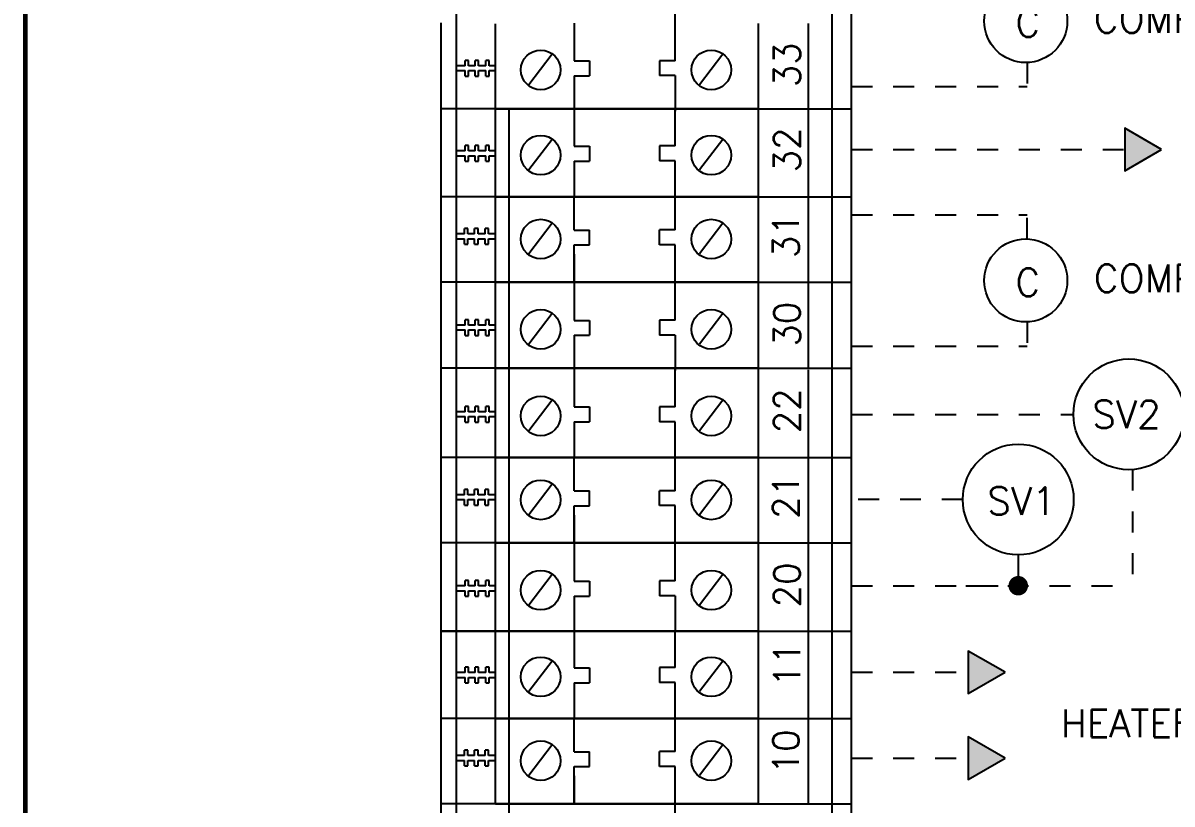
# Model space of a CAD drawing. Extents: x -283 to 170, y -177 to 25.
# Drawn here: x -186.91 to -181.42, y -80.67 to -76.94 of the extents above; entities that cross this region are included whole.
import ezdxf

# ---------------------------------------------------------------- set-up
doc = ezdxf.new("R2010")
doc.units = 0
doc.header["$LTSCALE"] = 0.125
doc.header["$MEASUREMENT"] = 0
doc.linetypes.add('DASHED', pattern=[0.75, 0.5, -0.25])
doc.layers.get('0').update_dxf_attribs({"linetype": 'CONTINUOUS'})
doc.layers.add('ASHADE', color=7, linetype='CONTINUOUS')
doc.layers.add('GREEN', color=83, linetype='DASHED')
doc.styles.get("Standard").update_dxf_attribs({"font": 'simplex.shx', "height": 0.08})

msp = doc.modelspace()

# ---------------------------------------------------------------- hatches: boundary and pattern name
at = {"layer": 'ASHADE', "ltscale": 0.25}
for points in [[(-181.6489, -77.4445), (-181.6489, -77.6477), (-181.473, -77.5461)], [(-182.3956, -79.9427), (-182.3956, -80.1459), (-182.2197, -80.0443)], [(-182.3956, -80.353), (-182.3956, -80.5562), (-182.2197, -80.4546)]]:
    msp.add_hatch(color=256, dxfattribs=at).paths.add_polyline_path(points)

# ---------------------------------------------------------------- linework, layer by layer
for p, q in [((-182.9538, -78.9364), (-182.9538, -74.5995)), ((-182.9538, -80.1826), (-182.9538, -75.8458)), ((-184.8416, -76.109), (-184.8416, -77.3589)), ((-183.0453, -77.7789), (-183.0453, -76.6046)), ((-183.7962, -77.1198), (-183.7962, -76.8062)), ((-184.9138, -78.18), (-184.9138, -76.9405)), ((-184.2774, -76.943), (-184.2774, -77.1232)), ((-183.7962, -77.1223), (-183.7962, -76.943)), ((-184.7985, -77.1459), (-184.8386, -77.1459)), ((-184.7985, -77.1459), (-184.7985, -77.1205)), ((-184.782, -77.1205), (-184.7985, -77.1205)), ((-184.782, -77.1459), (-184.782, -77.1205)), ((-184.7504, -77.1459), (-184.782, -77.1459)), ((-184.734, -77.1205), (-184.7504, -77.1205)), ((-184.7504, -77.1459), (-184.7504, -77.1205)), ((-184.734, -77.1459), (-184.734, -77.1205)), ((-184.7003, -77.1459), (-184.734, -77.1459)), ((-184.7003, -77.1459), (-184.7003, -77.1205)), ((-184.6838, -77.1205), (-184.7003, -77.1205)), ((-184.6838, -77.1459), (-184.6838, -77.1205)), ((-184.6542, -77.1459), (-184.6838, -77.1459)), ((-184.2774, -77.1232), (-184.204, -77.1232)), ((-184.204, -77.1232), (-184.204, -77.1945)), ((-183.8696, -77.1223), (-183.8696, -77.1935)), ((-183.7962, -77.1223), (-183.8696, -77.1223)), ((-184.8386, -77.1691), (-184.7985, -77.1691)), ((-184.7985, -77.1952), (-184.7985, -77.1691)), ((-184.7985, -77.1952), (-184.782, -77.1952)), ((-184.782, -77.1691), (-184.7504, -77.1691)), ((-184.782, -77.1952), (-184.782, -77.1691)), ((-184.7504, -77.1952), (-184.7504, -77.1691)), ((-184.7504, -77.1952), (-184.734, -77.1952)), ((-184.734, -77.1691), (-184.7003, -77.1691)), ((-184.734, -77.1952), (-184.734, -77.1691)), ((-184.7003, -77.1952), (-184.7003, -77.1691)), ((-184.7003, -77.1952), (-184.6838, -77.1952)), ((-184.6838, -77.1952), (-184.6838, -77.1691)), ((-184.6838, -77.1691), (-184.6542, -77.1691)), ((-184.2774, -77.1945), (-184.2774, -77.3651)), ((-184.2774, -77.1945), (-184.204, -77.1945)), ((-183.7962, -77.1935), (-183.8696, -77.1935)), ((-184.9138, -78.1763), (-184.9138, -77.3484)), ((-184.8416, -77.3484), (-184.8416, -78.5984)), ((-184.8416, -77.3484), (-184.8416, -78.1738)), ((-184.8416, -77.3521), (-184.8416, -78.1775)), ((-184.5877, -84.4115), (-184.5877, -77.3521)), ((-184.2774, -77.3501), (-184.2774, -77.5303)), ((-183.7962, -77.5293), (-183.7962, -77.3501)), ((-183.7962, -77.5269), (-183.7962, -77.3521)), ((-183.0453, -77.766), (-183.0453, -77.3484)), ((-183.0453, -78.1763), (-183.0453, -77.3484)), ((-183.0453, -78.18), (-183.0453, -77.3521)), ((-183.0453, -77.7697), (-183.0453, -77.3521)), ((-184.782, -77.5275), (-184.7985, -77.5275)), ((-184.7985, -77.553), (-184.7985, -77.5275)), ((-184.782, -77.553), (-184.782, -77.5275)), ((-184.734, -77.5275), (-184.7504, -77.5275)), ((-184.7504, -77.553), (-184.7504, -77.5275)), ((-184.734, -77.553), (-184.734, -77.5275)), ((-184.6838, -77.5275), (-184.7003, -77.5275)), ((-184.7003, -77.553), (-184.7003, -77.5275)), ((-184.6838, -77.553), (-184.6838, -77.5275)), ((-184.2774, -77.5303), (-184.204, -77.5303)), ((-184.204, -77.5303), (-184.204, -77.6016)), ((-183.7962, -77.5293), (-183.8696, -77.5293)), ((-183.8696, -77.5293), (-183.8696, -77.6006)), ((-184.7985, -77.553), (-184.8386, -77.553)), ((-184.8386, -77.5761), (-184.7985, -77.5761)), ((-184.7985, -77.6022), (-184.7985, -77.5761)), ((-184.7504, -77.553), (-184.782, -77.553)), ((-184.782, -77.6022), (-184.782, -77.5761)), ((-184.782, -77.5761), (-184.7504, -77.5761)), ((-184.7504, -77.6022), (-184.7504, -77.5761)), ((-184.7003, -77.553), (-184.734, -77.553)), ((-184.734, -77.6022), (-184.734, -77.5761)), ((-184.734, -77.5761), (-184.7003, -77.5761)), ((-184.7003, -77.6022), (-184.7003, -77.5761)), ((-184.6542, -77.553), (-184.6838, -77.553)), ((-184.6838, -77.5761), (-184.6542, -77.5761)), ((-184.6838, -77.6022), (-184.6838, -77.5761)), ((-184.7985, -77.6022), (-184.782, -77.6022)), ((-184.7504, -77.6022), (-184.734, -77.6022)), ((-184.7003, -77.6022), (-184.6838, -77.6022)), ((-184.2774, -77.6016), (-184.2774, -77.7721)), ((-184.2774, -77.6016), (-184.204, -77.6016)), ((-183.7962, -77.6006), (-183.8696, -77.6006)), ((-183.7962, -77.9304), (-183.7962, -77.6006)), ((-184.6542, -77.7721), (-184.9138, -77.7721)), ((-184.2774, -77.9314), (-184.2774, -77.7721)), ((-183.1581, -77.7721), (-182.9538, -77.7721)), ((-183.0453, -79.0184), (-183.0453, -77.844)), ((-184.8015, -77.9494), (-184.8416, -77.9494)), ((-184.8416, -77.9726), (-184.8015, -77.9726)), ((-184.785, -77.924), (-184.8015, -77.924)), ((-184.8015, -77.9494), (-184.8015, -77.924)), ((-184.8015, -77.9987), (-184.8015, -77.9726)), ((-184.785, -77.9494), (-184.785, -77.924)), ((-184.7534, -77.9494), (-184.785, -77.9494)), ((-184.785, -77.9987), (-184.785, -77.9726)), ((-184.785, -77.9726), (-184.7534, -77.9726)), ((-184.737, -77.924), (-184.7534, -77.924)), ((-184.7534, -77.9494), (-184.7534, -77.924)), ((-184.7534, -77.9987), (-184.7534, -77.9726)), ((-184.737, -77.9494), (-184.737, -77.924)), ((-184.7033, -77.9494), (-184.737, -77.9494)), ((-184.737, -77.9987), (-184.737, -77.9726)), ((-184.737, -77.9726), (-184.7033, -77.9726)), ((-184.7033, -77.9494), (-184.7033, -77.924)), ((-184.6868, -77.924), (-184.7033, -77.924)), ((-184.7033, -77.9987), (-184.7033, -77.9726)), ((-184.6868, -77.9494), (-184.6868, -77.924)), ((-184.6542, -77.9494), (-184.6868, -77.9494)), ((-184.6868, -77.9987), (-184.6868, -77.9726)), ((-184.6868, -77.9726), (-184.6542, -77.9726)), ((-184.2774, -77.9314), (-184.204, -77.9314)), ((-184.204, -78.0026), (-184.204, -77.9314)), ((-183.7962, -77.9304), (-183.8696, -77.9304)), ((-183.8696, -78.0017), (-183.8696, -77.9304)), ((-184.8015, -77.9987), (-184.785, -77.9987)), ((-184.7534, -77.9987), (-184.737, -77.9987)), ((-184.7033, -77.9987), (-184.6868, -77.9987)), ((-184.2774, -78.18), (-184.2774, -78.0026)), ((-184.2774, -78.0026), (-184.204, -78.0026)), ((-183.7962, -78.0017), (-183.8696, -78.0017)), ((-183.7962, -78.18), (-183.7962, -78.0017)), ((-184.2774, -78.0466), (-184.2774, -78.18)), ((-183.7962, -78.3593), (-183.7962, -78.0457)), ((-184.9138, -79.8483), (-184.9138, -78.18)), ((-184.6542, -78.18), (-184.9138, -78.18)), ((-184.2774, -78.1824), (-184.2774, -78.3627)), ((-183.7962, -78.3617), (-183.7962, -78.1824)), ((-183.1581, -78.18), (-182.9538, -78.18)), ((-184.7985, -78.3853), (-184.7985, -78.3599)), ((-184.782, -78.3599), (-184.7985, -78.3599)), ((-184.782, -78.3853), (-184.782, -78.3599)), ((-184.734, -78.3599), (-184.7504, -78.3599)), ((-184.7504, -78.3853), (-184.7504, -78.3599)), ((-184.734, -78.3853), (-184.734, -78.3599)), ((-184.7003, -78.3853), (-184.7003, -78.3599)), ((-184.6838, -78.3599), (-184.7003, -78.3599)), ((-184.6838, -78.3853), (-184.6838, -78.3599)), ((-184.7985, -78.3853), (-184.8386, -78.3853)), ((-184.8386, -78.4085), (-184.7985, -78.4085)), ((-184.7985, -78.4346), (-184.7985, -78.4085)), ((-184.7504, -78.3853), (-184.782, -78.3853)), ((-184.782, -78.4085), (-184.7504, -78.4085)), ((-184.782, -78.4346), (-184.782, -78.4085)), ((-184.7504, -78.4346), (-184.7504, -78.4085)), ((-184.7003, -78.3853), (-184.734, -78.3853)), ((-184.734, -78.4085), (-184.7003, -78.4085)), ((-184.734, -78.4346), (-184.734, -78.4085)), ((-184.7003, -78.4346), (-184.7003, -78.4085)), ((-184.6542, -78.3853), (-184.6838, -78.3853)), ((-184.6838, -78.4346), (-184.6838, -78.4085)), ((-184.6838, -78.4085), (-184.6542, -78.4085)), ((-184.2774, -78.3627), (-184.204, -78.3627)), ((-184.204, -78.3627), (-184.204, -78.4339)), ((-183.8696, -78.3617), (-183.8696, -78.433)), ((-183.7962, -78.3617), (-183.8696, -78.3617)), ((-184.7985, -78.4346), (-184.782, -78.4346)), ((-184.7504, -78.4346), (-184.734, -78.4346)), ((-184.7003, -78.4346), (-184.6838, -78.4346)), ((-184.2774, -78.4339), (-184.2774, -78.6045)), ((-184.2774, -78.4339), (-184.204, -78.4339)), ((-183.7962, -78.433), (-183.8696, -78.433)), ((-184.8416, -78.5946), (-184.8416, -79.8446)), ((-184.2774, -78.5963), (-184.2774, -78.7765)), ((-183.7962, -78.7756), (-183.7962, -78.5963)), ((-183.7962, -78.7731), (-183.7962, -78.5984)), ((-184.7985, -78.7992), (-184.8386, -78.7992)), ((-184.782, -78.7738), (-184.7985, -78.7738)), ((-184.7985, -78.7992), (-184.7985, -78.7738)), ((-184.782, -78.7992), (-184.782, -78.7738)), ((-184.7504, -78.7992), (-184.782, -78.7992)), ((-184.734, -78.7738), (-184.7504, -78.7738)), ((-184.7504, -78.7992), (-184.7504, -78.7738)), ((-184.734, -78.7992), (-184.734, -78.7738)), ((-184.7003, -78.7992), (-184.734, -78.7992)), ((-184.6838, -78.7738), (-184.7003, -78.7738)), ((-184.7003, -78.7992), (-184.7003, -78.7738)), ((-184.6838, -78.7992), (-184.6838, -78.7738)), ((-184.6542, -78.7992), (-184.6838, -78.7992)), ((-184.2774, -78.7765), (-184.204, -78.7765)), ((-184.204, -78.7765), (-184.204, -78.8478)), ((-183.7962, -78.7756), (-183.8696, -78.7756)), ((-183.8696, -78.7756), (-183.8696, -78.8468)), ((-184.8386, -78.8224), (-184.7985, -78.8224)), ((-184.7985, -78.8485), (-184.7985, -78.8224)), ((-184.7985, -78.8485), (-184.782, -78.8485)), ((-184.782, -78.8485), (-184.782, -78.8224)), ((-184.782, -78.8224), (-184.7504, -78.8224)), ((-184.7504, -78.8485), (-184.7504, -78.8224)), ((-184.7504, -78.8485), (-184.734, -78.8485)), ((-184.734, -78.8485), (-184.734, -78.8224)), ((-184.734, -78.8224), (-184.7003, -78.8224)), ((-184.7003, -78.8485), (-184.7003, -78.8224)), ((-184.7003, -78.8485), (-184.6838, -78.8485)), ((-184.6838, -78.8224), (-184.6542, -78.8224)), ((-184.6838, -78.8485), (-184.6838, -78.8224)), ((-184.2774, -78.8478), (-184.2774, -79.0184)), ((-184.2774, -78.8478), (-184.204, -78.8478)), ((-183.7962, -78.8468), (-183.8696, -78.8468)), ((-183.7962, -79.1767), (-183.7962, -78.8468)), ((-184.6542, -79.0184), (-184.9138, -79.0184)), ((-184.2774, -79.1776), (-184.2774, -79.0184)), ((-183.1581, -79.0184), (-182.9538, -79.0184)), ((-183.0453, -79.8483), (-183.0453, -79.0184)), ((-184.9138, -79.8446), (-184.9138, -79.0866)), ((-184.785, -79.1703), (-184.8015, -79.1703)), ((-184.8015, -79.1957), (-184.8015, -79.1703)), ((-184.785, -79.1957), (-184.785, -79.1703)), ((-184.737, -79.1703), (-184.7534, -79.1703)), ((-184.7534, -79.1957), (-184.7534, -79.1703)), ((-184.737, -79.1957), (-184.737, -79.1703)), ((-184.7033, -79.1957), (-184.7033, -79.1703)), ((-184.6868, -79.1703), (-184.7033, -79.1703)), ((-184.6868, -79.1957), (-184.6868, -79.1703)), ((-184.2774, -79.1776), (-184.204, -79.1776)), ((-184.204, -79.2489), (-184.204, -79.1776)), ((-183.7962, -79.1767), (-183.8696, -79.1767)), ((-183.8696, -79.2479), (-183.8696, -79.1767)), ((-184.8015, -79.1957), (-184.8416, -79.1957)), ((-184.8416, -79.2188), (-184.8015, -79.2188)), ((-184.8015, -79.245), (-184.8015, -79.2188)), ((-184.7534, -79.1957), (-184.785, -79.1957)), ((-184.785, -79.245), (-184.785, -79.2188)), ((-184.785, -79.2188), (-184.7534, -79.2188)), ((-184.7534, -79.245), (-184.7534, -79.2188)), ((-184.7033, -79.1957), (-184.737, -79.1957)), ((-184.737, -79.245), (-184.737, -79.2188)), ((-184.737, -79.2188), (-184.7033, -79.2188)), ((-184.7033, -79.245), (-184.7033, -79.2188)), ((-184.6542, -79.1957), (-184.6868, -79.1957)), ((-184.6868, -79.245), (-184.6868, -79.2188)), ((-184.6868, -79.2188), (-184.6542, -79.2188)), ((-184.8015, -79.245), (-184.785, -79.245)), ((-184.7534, -79.245), (-184.737, -79.245)), ((-184.7033, -79.245), (-184.6868, -79.245)), ((-184.2774, -79.4262), (-184.2774, -79.2489)), ((-184.2774, -79.2489), (-184.204, -79.2489)), ((-184.2774, -79.2929), (-184.2774, -79.4262)), ((-183.7962, -79.2479), (-183.8696, -79.2479)), ((-183.7962, -79.4262), (-183.7962, -79.2479)), ((-183.7962, -79.6055), (-183.7962, -79.2919)), ((-184.6542, -79.4262), (-184.9138, -79.4262)), ((-184.2774, -79.4287), (-184.2774, -79.6089)), ((-183.7962, -79.608), (-183.7962, -79.4287)), ((-183.1581, -79.4262), (-182.9538, -79.4262)), ((-184.7985, -79.6316), (-184.7985, -79.6062)), ((-184.782, -79.6062), (-184.7985, -79.6062)), ((-184.782, -79.6316), (-184.782, -79.6062)), ((-184.734, -79.6062), (-184.7504, -79.6062)), ((-184.7504, -79.6316), (-184.7504, -79.6062)), ((-184.734, -79.6316), (-184.734, -79.6062)), ((-184.7003, -79.6316), (-184.7003, -79.6062)), ((-184.6838, -79.6062), (-184.7003, -79.6062)), ((-184.6838, -79.6316), (-184.6838, -79.6062)), ((-184.2774, -79.6089), (-184.204, -79.6089)), ((-184.204, -79.6089), (-184.204, -79.6802)), ((-183.8696, -79.608), (-183.8696, -79.6792)), ((-183.7962, -79.608), (-183.8696, -79.608)), ((-184.7985, -79.6316), (-184.8386, -79.6316)), ((-184.8386, -79.6548), (-184.7985, -79.6548)), ((-184.7985, -79.6809), (-184.7985, -79.6548)), ((-184.7504, -79.6316), (-184.782, -79.6316)), ((-184.782, -79.6548), (-184.7504, -79.6548)), ((-184.782, -79.6809), (-184.782, -79.6548)), ((-184.7504, -79.6809), (-184.7504, -79.6548)), ((-184.7003, -79.6316), (-184.734, -79.6316)), ((-184.734, -79.6548), (-184.7003, -79.6548)), ((-184.734, -79.6809), (-184.734, -79.6548)), ((-184.7003, -79.6809), (-184.7003, -79.6548)), ((-184.6542, -79.6316), (-184.6838, -79.6316)), ((-184.6838, -79.6809), (-184.6838, -79.6548)), ((-184.6838, -79.6548), (-184.6542, -79.6548)), ((-184.7985, -79.6809), (-184.782, -79.6809)), ((-184.7504, -79.6809), (-184.734, -79.6809)), ((-184.7003, -79.6809), (-184.6838, -79.6809)), ((-184.2774, -79.6802), (-184.2774, -79.8508)), ((-184.2774, -79.6802), (-184.204, -79.6802)), ((-183.7962, -79.6792), (-183.8696, -79.6792)), ((-184.9138, -80.6725), (-184.9138, -79.8446)), ((-184.8416, -79.8446), (-184.8416, -85.2369)), ((-184.8416, -79.8446), (-184.8416, -82.3303)), ((-184.8416, -79.8446), (-184.8416, -81.0105)), ((-184.8416, -79.8446), (-184.8416, -80.67)), ((-184.5877, -81.5049), (-184.5877, -79.8483)), ((-184.2774, -79.8483), (-184.2774, -80.0228)), ((-183.7962, -80.0218), (-183.7962, -79.8483)), ((-183.7962, -80.0194), (-183.7962, -79.8483)), ((-183.0453, -80.6725), (-183.0453, -79.8446)), ((-183.0453, -80.2622), (-183.0453, -79.8446)), ((-182.9538, -84.409), (-182.9538, -79.8446)), ((-182.9538, -81.5024), (-182.9538, -79.8446)), ((-184.7985, -80.0455), (-184.8386, -80.0455)), ((-184.7985, -80.0455), (-184.7985, -80.02)), ((-184.782, -80.02), (-184.7985, -80.02)), ((-184.782, -80.0455), (-184.782, -80.02)), ((-184.7504, -80.0455), (-184.782, -80.0455)), ((-184.734, -80.02), (-184.7504, -80.02)), ((-184.7504, -80.0455), (-184.7504, -80.02)), ((-184.734, -80.0455), (-184.734, -80.02)), ((-184.7003, -80.0455), (-184.734, -80.0455)), ((-184.7003, -80.0455), (-184.7003, -80.02)), ((-184.6838, -80.02), (-184.7003, -80.02)), ((-184.6838, -80.0455), (-184.6838, -80.02)), ((-184.6542, -80.0455), (-184.6838, -80.0455)), ((-184.2774, -80.0228), (-184.204, -80.0228)), ((-184.204, -80.0228), (-184.204, -80.0941)), ((-183.8696, -80.0218), (-183.8696, -80.0931)), ((-183.7962, -80.0218), (-183.8696, -80.0218)), ((-184.8386, -80.0686), (-184.7985, -80.0686)), ((-184.7985, -80.0947), (-184.7985, -80.0686)), ((-184.7985, -80.0947), (-184.782, -80.0947)), ((-184.782, -80.0686), (-184.7504, -80.0686)), ((-184.782, -80.0947), (-184.782, -80.0686)), ((-184.7504, -80.0947), (-184.7504, -80.0686)), ((-184.7504, -80.0947), (-184.734, -80.0947)), ((-184.734, -80.0686), (-184.7003, -80.0686)), ((-184.734, -80.0947), (-184.734, -80.0686)), ((-184.7003, -80.0947), (-184.7003, -80.0686)), ((-184.7003, -80.0947), (-184.6838, -80.0947)), ((-184.6838, -80.0947), (-184.6838, -80.0686)), ((-184.6838, -80.0686), (-184.6542, -80.0686)), ((-184.2774, -80.0941), (-184.204, -80.0941)), ((-184.2774, -80.0941), (-184.2774, -80.2646)), ((-183.7962, -80.0931), (-183.8696, -80.0931)), ((-183.7962, -80.4229), (-183.7962, -80.0931)), ((-184.6542, -80.2646), (-184.9138, -80.2646)), ((-184.2774, -80.4239), (-184.2774, -80.2646)), ((-183.1581, -80.2646), (-182.9538, -80.2646)), ((-184.9138, -81.0946), (-184.9138, -80.3365)), ((-183.0453, -81.0946), (-183.0453, -80.3365)), ((-184.8015, -80.4419), (-184.8416, -80.4419)), ((-184.8015, -80.4419), (-184.8015, -80.4165)), ((-184.785, -80.4165), (-184.8015, -80.4165)), ((-184.785, -80.4419), (-184.785, -80.4165)), ((-184.7534, -80.4419), (-184.785, -80.4419)), ((-184.737, -80.4165), (-184.7534, -80.4165)), ((-184.7534, -80.4419), (-184.7534, -80.4165)), ((-184.737, -80.4419), (-184.737, -80.4165)), ((-184.7033, -80.4419), (-184.737, -80.4419)), ((-184.6868, -80.4165), (-184.7033, -80.4165)), ((-184.7033, -80.4419), (-184.7033, -80.4165)), ((-184.6868, -80.4419), (-184.6868, -80.4165)), ((-184.6542, -80.4419), (-184.6868, -80.4419)), ((-184.2774, -80.4239), (-184.204, -80.4239)), ((-184.204, -80.4951), (-184.204, -80.4239)), ((-183.8696, -80.4942), (-183.8696, -80.4229)), ((-183.7962, -80.4229), (-183.8696, -80.4229)), ((-184.8416, -80.4651), (-184.8015, -80.4651)), ((-184.8015, -80.4912), (-184.8015, -80.4651)), ((-184.8015, -80.4912), (-184.785, -80.4912)), ((-184.785, -80.4651), (-184.7534, -80.4651)), ((-184.785, -80.4912), (-184.785, -80.4651)), ((-184.7534, -80.4912), (-184.7534, -80.4651)), ((-184.7534, -80.4912), (-184.737, -80.4912)), ((-184.737, -80.4651), (-184.7033, -80.4651)), ((-184.737, -80.4912), (-184.737, -80.4651)), ((-184.7033, -80.4912), (-184.7033, -80.4651)), ((-184.7033, -80.4912), (-184.6868, -80.4912)), ((-184.6868, -80.4651), (-184.6542, -80.4651)), ((-184.6868, -80.4912), (-184.6868, -80.4651)), ((-184.2774, -80.4951), (-184.204, -80.4951)), ((-184.2774, -80.6725), (-184.2774, -80.4951)), ((-183.7962, -80.4942), (-183.8696, -80.4942)), ((-183.7962, -80.6725), (-183.7962, -80.4942)), ((-184.2774, -80.5391), (-184.2774, -80.6725)), ((-183.7962, -80.8518), (-183.7962, -80.5382)), ((-184.6542, -80.6725), (-184.9138, -80.6725)), ((-183.1581, -80.6725), (-182.9538, -80.6725))]:
    msp.add_line(p, q)
for points in [[(-184.6542, -77.3521), (-183.3974, -77.3521), (-183.3974, -76.9443)], [(-183.3974, -77.3521), (-184.6542, -77.3521), (-184.6542, -76.9463)], [(-184.415, -77.3521), (-183.1581, -77.3521), (-183.1581, -76.9443)], [(-184.415, -77.3521), (-183.1581, -77.3521), (-183.1581, -76.9443)], [(-183.3974, -77.3521), (-184.6542, -77.3521), (-184.6542, -77.0162)], [(-184.6542, -77.3521), (-183.3974, -77.3521), (-183.3974, -77.0162)], [(-184.3833, -77.0909), (-184.4938, -77.2372)], [(-183.5685, -77.0909), (-183.679, -77.2372)], [(-184.6542, -77.7684), (-184.6542, -77.3521)], [(-184.6542, -77.7721), (-184.6542, -77.3558)], [(-183.3974, -77.7721), (-184.6542, -77.7721), (-184.6542, -77.3558)], [(-184.6542, -77.7721), (-183.3974, -77.7721), (-183.3974, -77.3558)], [(-184.415, -77.7721), (-183.1581, -77.7721), (-183.1581, -77.3521)], [(-184.3833, -77.4979), (-184.4938, -77.6442)], [(-183.5685, -77.4979), (-183.679, -77.6442)], [(-184.6542, -78.18), (-184.6542, -77.7721)], [(-184.6542, -78.18), (-183.3974, -78.18), (-183.3974, -77.7721)], [(-183.3974, -78.18), (-184.6542, -78.18), (-184.6542, -77.7742)], [(-184.415, -78.18), (-183.1581, -78.18), (-183.1581, -77.7721)], [(-184.415, -78.18), (-183.1581, -78.18), (-183.1581, -77.7721)], [(-184.6542, -78.18), (-184.6542, -77.844)], [(-183.3974, -78.18), (-184.6542, -78.18), (-184.6542, -77.844)], [(-184.6542, -78.18), (-183.3974, -78.18), (-183.3974, -77.844)], [(-184.3833, -77.899), (-184.4938, -78.0453)], [(-183.5685, -77.899), (-183.679, -78.0453)], [(-183.3974, -79.0184), (-184.6542, -79.0184), (-184.6542, -78.18)], [(-184.6542, -79.0184), (-183.3974, -79.0184), (-183.3974, -78.18)], [(-184.6542, -78.5916), (-183.3974, -78.5916), (-183.3974, -78.1837)], [(-183.3974, -78.5916), (-184.6542, -78.5916), (-184.6542, -78.1858)], [(-184.415, -78.5916), (-183.1581, -78.5916), (-183.1581, -78.1837)], [(-184.415, -78.5916), (-183.1581, -78.5916), (-183.1581, -78.1837)], [(-183.3974, -78.5916), (-184.6542, -78.5916), (-184.6542, -78.2556)], [(-184.6542, -78.5916), (-183.3974, -78.5916), (-183.3974, -78.2556)], [(-184.3833, -78.3303), (-184.4938, -78.4766)], [(-183.5685, -78.3303), (-183.679, -78.4766)], [(-184.415, -79.0184), (-183.1581, -79.0184), (-183.1581, -78.5984)], [(-184.3833, -78.7442), (-184.4938, -78.8905)], [(-183.5685, -78.7442), (-183.679, -78.8905)], [(-184.6542, -79.4262), (-183.3974, -79.4262), (-183.3974, -79.0184)], [(-184.6542, -79.4262), (-184.6542, -79.0184)], [(-184.415, -79.4262), (-183.1581, -79.4262), (-183.1581, -79.0184)], [(-183.3974, -79.4262), (-184.6542, -79.4262), (-184.6542, -79.0204)], [(-183.3974, -79.4262), (-184.6542, -79.4262), (-184.6542, -79.0903)], [(-184.6542, -79.4262), (-183.3974, -79.4262), (-183.3974, -79.0903)], [(-184.6542, -79.4262), (-184.6542, -79.0903)], [(-184.415, -79.4262), (-183.1581, -79.4262), (-183.1581, -79.0903)], [(-184.3833, -79.1453), (-184.4938, -79.2916)], [(-183.5685, -79.1453), (-183.679, -79.2916)], [(-184.6542, -79.8471), (-184.6542, -79.427)], [(-184.6542, -79.8471), (-183.3974, -79.8471), (-183.3974, -79.427)], [(-183.3974, -79.8471), (-184.6542, -79.8471), (-184.6542, -79.427)], [(-184.6542, -79.8508), (-184.6542, -79.4307)], [(-184.415, -79.8471), (-183.1581, -79.8471), (-183.1581, -79.427)], [(-184.3833, -79.5766), (-184.4938, -79.7229)], [(-183.5685, -79.5766), (-183.679, -79.7229)], [(-184.9138, -79.8483), (-183.3974, -79.8483)], [(-184.6542, -80.2646), (-183.3974, -80.2646), (-183.3974, -79.8483)], [(-183.3974, -80.2646), (-184.6542, -80.2646), (-184.6542, -79.8483)], [(-184.6542, -80.2646), (-184.6542, -79.8483)], [(-184.415, -80.2646), (-183.1581, -80.2646), (-183.1581, -79.8446)], [(-184.3833, -79.9904), (-184.4938, -80.1367)], [(-183.5685, -79.9904), (-183.679, -80.1367)], [(-184.6542, -80.6725), (-183.3974, -80.6725), (-183.3974, -80.2646)], [(-184.6542, -80.6725), (-184.6542, -80.2646)], [(-183.3974, -80.6725), (-184.6542, -80.6725), (-184.6542, -80.2667)], [(-184.415, -80.6725), (-183.1581, -80.6725), (-183.1581, -80.2646)], [(-184.6542, -80.6725), (-183.3974, -80.6725), (-183.3974, -80.3365)], [(-183.3974, -80.6725), (-184.6542, -80.6725), (-184.6542, -80.3365)], [(-184.6542, -80.6725), (-184.6542, -80.3365)], [(-184.415, -80.6725), (-183.1581, -80.6725), (-183.1581, -80.3365)], [(-184.3833, -80.3915), (-184.4938, -80.5378)], [(-183.5685, -80.3915), (-183.679, -80.5378)]]:
    msp.add_lwpolyline(points)
for centre, radius in [((-182.1213, -76.9326), 0.1985), ((-184.4377, -77.1662), 0.0946), ((-183.6229, -77.1662), 0.0946), ((-184.4377, -77.5733), 0.0946), ((-183.6229, -77.5733), 0.0946), ((-184.4377, -77.9743), 0.0946), ((-183.6229, -77.9743), 0.0946), ((-182.1213, -78.172), 0.1985), ((-184.4377, -78.4056), 0.0946), ((-183.6229, -78.4056), 0.0946), ((-181.629, -78.8118), 0.2646), ((-184.4377, -78.8195), 0.0946), ((-183.6229, -78.8195), 0.0946), ((-182.1571, -79.2189), 0.2646), ((-184.4377, -79.2206), 0.0946), ((-183.6229, -79.2206), 0.0946), ((-184.4377, -79.6519), 0.0946), ((-183.6229, -79.6519), 0.0946), ((-184.4377, -80.0658), 0.0946), ((-183.6229, -80.0658), 0.0946), ((-184.4377, -80.4668), 0.0946), ((-183.6229, -80.4668), 0.0946)]:
    msp.add_circle(centre, radius)
for p, q in [((-183.7962, -77.1935), (-183.7962, -77.3626)), ((-184.9138, -77.7684), (-184.9138, -77.3484)), ((-184.9138, -77.7721), (-184.9138, -77.3521)), ((-184.6542, -77.3521), (-184.9138, -77.3521)), ((-183.1581, -77.3521), (-182.9538, -77.3521)), ((-183.7962, -78.433), (-183.7962, -78.6021)), ((-184.6542, -78.5916), (-184.9138, -78.5916)), ((-183.1581, -78.5916), (-182.9538, -78.5916)), ((-182.1571, -79.4835), (-182.1571, -79.6307)), ((-183.7962, -79.6792), (-183.7962, -79.8483)), ((-184.9138, -81.9249), (-184.9138, -79.8446)), ((-184.9138, -80.2646), (-184.9138, -79.8446)), ((-184.6542, -79.8483), (-184.9138, -79.8483)), ((-183.1581, -79.8483), (-182.9538, -79.8483)), ((-183.1581, -79.8483), (-182.9538, -79.8483))]:
    msp.add_line(p, q, dxfattribs=at)
at = {"layer": 'ASHADE', "const_width": 0.023}
msp.add_lwpolyline([(-186.8987, -90.6301), (-186.8987, -67.6318), (-169.65, -67.6318), (-169.65, -90.6301)], close=True, dxfattribs=at)
at = {"layer": 'ASHADE', "ltscale": 0.25}
for points in [[(-181.473, -77.5461), (-181.6489, -77.4445), (-181.6489, -77.6477)], [(-182.2197, -80.0443), (-182.3956, -79.9427), (-182.3956, -80.1459)], [(-182.2197, -80.4546), (-182.3956, -80.353), (-182.3956, -80.5562)]]:
    msp.add_lwpolyline(points, close=True, dxfattribs=at)
at = {"layer": 'ASHADE', "ltscale": 0.25, "const_width": 0.0465}
msp.add_lwpolyline([(-182.1571, -79.654, 1), (-182.1571, -79.6074, 1)], format="xyb", close=True, dxfattribs=at)
at = {"layer": 'GREEN'}
for p, q in [((-182.1151, -77.1309), (-182.1151, -77.2459)), ((-182.9538, -77.2459), (-182.1151, -77.2459)), ((-182.9538, -77.5461), (-181.6489, -77.5461)), ((-182.9538, -77.8586), (-182.1151, -77.8586)), ((-182.1151, -77.9736), (-182.1151, -77.8586)), ((-182.1151, -78.3704), (-182.1151, -78.4854)), ((-182.9538, -78.4854), (-182.1151, -78.4854)), ((-182.9538, -78.8118), (-181.8936, -78.8118)), ((-181.6108, -79.0758), (-181.6108, -79.6307)), ((-182.4218, -79.2189), (-182.9538, -79.2189)), ((-182.9538, -79.6307), (-182.1571, -79.6307)), ((-182.4075, -79.6307), (-181.6108, -79.6307)), ((-182.9538, -80.0443), (-182.3956, -80.0443)), ((-182.9538, -80.4546), (-182.3956, -80.4546))]:
    msp.add_line(p, q, dxfattribs=at)

# ---------------------------------------------------------------- texts
for s, height, p in [('C', 0.1318, (-182.1711, -77.0076)), ('COMPRESSOR 2', 0.131795, (-181.7965, -76.9884)), ('C', 0.1318, (-182.1711, -78.2471)), ('COMPRESSOR 1', 0.131795, (-181.7965, -78.2279)), ('SV2', 0.1318, (-181.8041, -78.8777)), ('SV1', 0.1318, (-182.3055, -79.2914)), ('HEATER (IF REQUIRED)', 0.131795, (-181.9547, -80.3542))]:
    msp.add_text(s, height=height).set_placement(p)
for s, p in [('33', (-183.1992, -77.2488)), ('32', (-183.1992, -77.6557)), ('31', (-183.2042, -78.0651)), ('30', (-183.1992, -78.4882)), ('22', (-183.1992, -78.902)), ('21', (-183.2042, -79.3113)), ('20', (-183.1992, -79.7345)), ('11', (-183.1992, -80.1144)), ('10', (-183.2042, -80.5315))]:
    msp.add_text(s, height=0.12511, rotation=90).set_placement(p)

doc.saveas('drawing.dxf')
